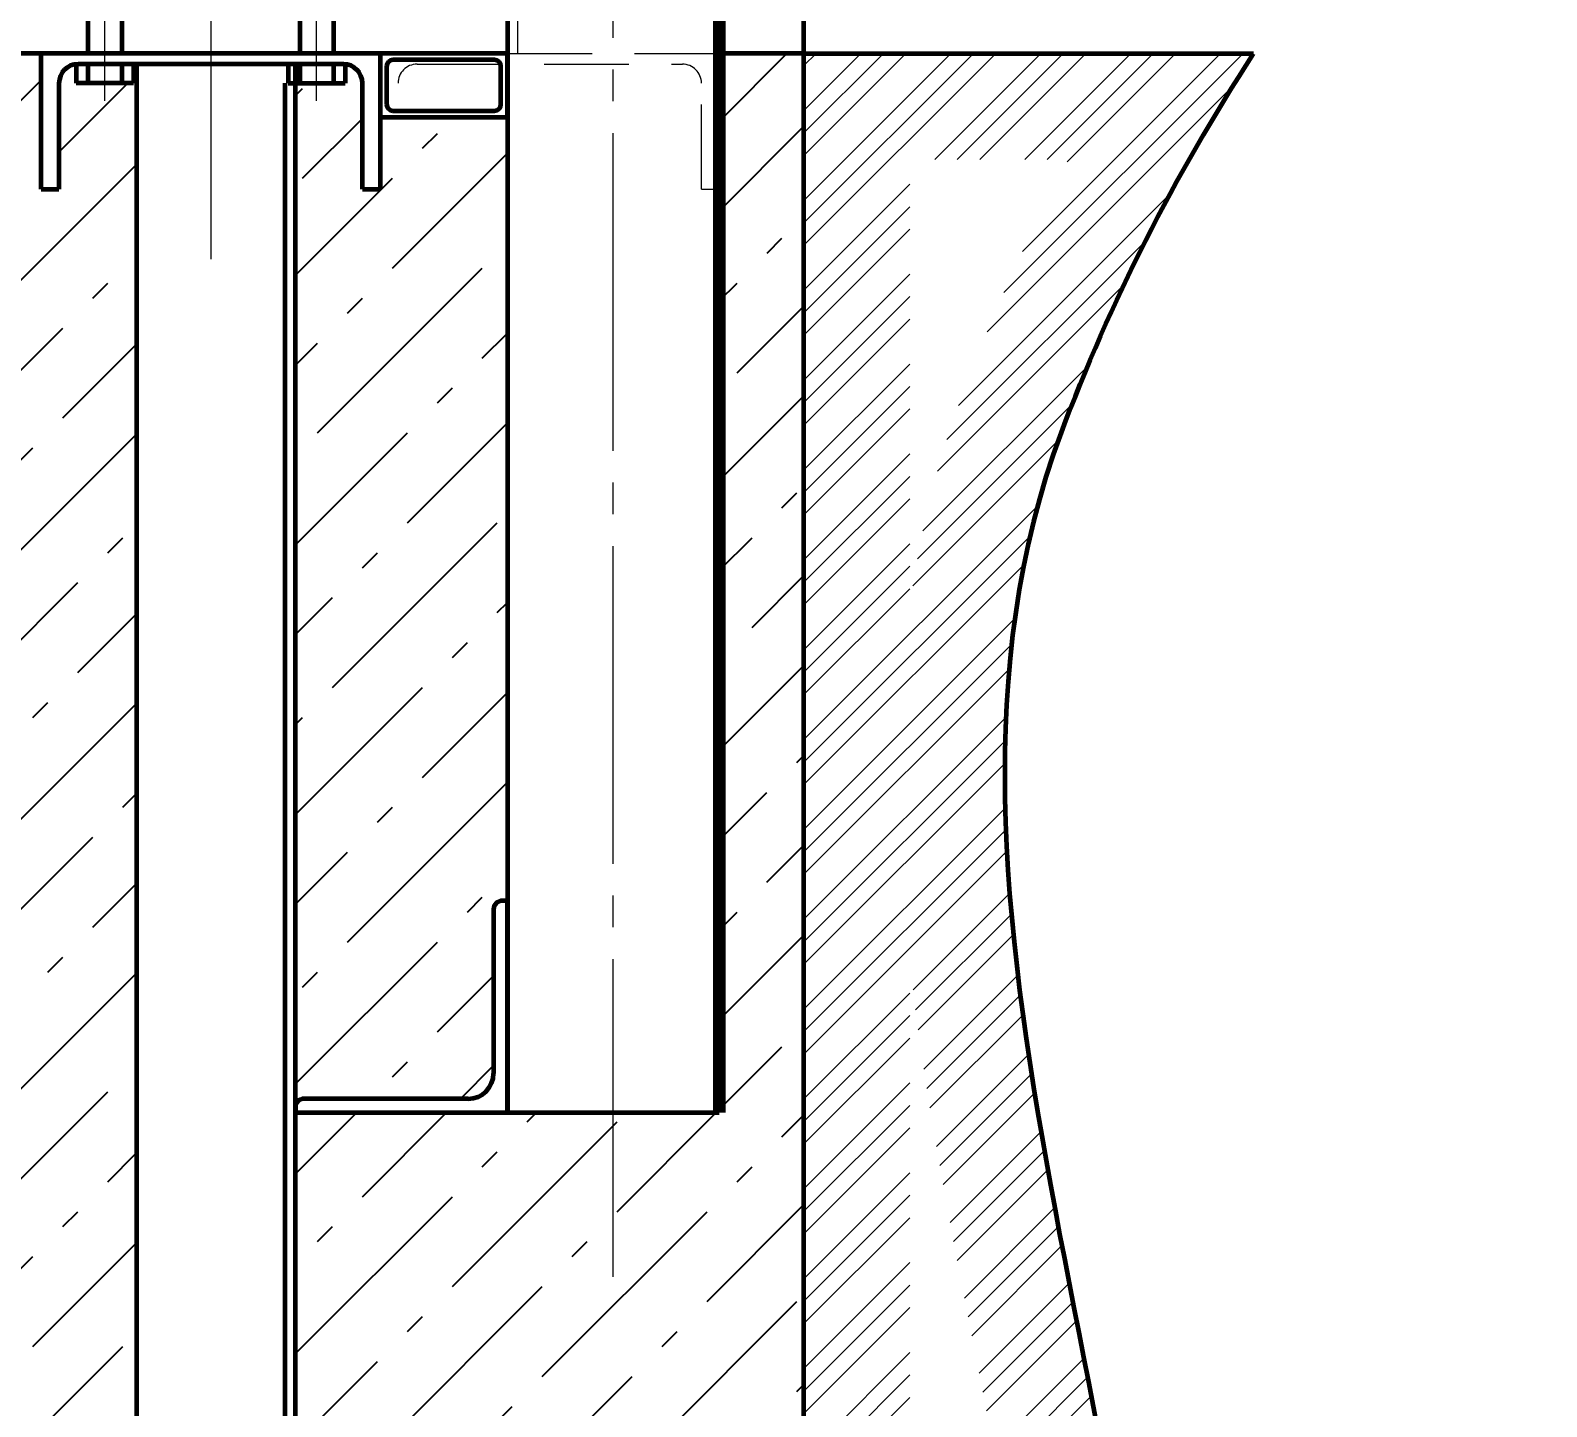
# Model space of a CAD drawing. Header units: millimetres. Extents: x 0 to 594, y 0 to 420.
# Drawn here: x 522.4 to 594, y 210 to 275 of the extents above; entities that cross this region are included whole.
import ezdxf

# ---------------------------------------------------------------- set-up
doc = ezdxf.new("R2010")
doc.units = ezdxf.units.MM
for name, pattern in [('K5LT32768', [0]), ('K5LT_AXLED', [19.5, 15, -1.5, 1.5, -1.5]), ('K5LT_BASIC', [0]), ('K5LT_DASHED', [6, 4, -2]), ('K5LT_THIN', [0])]:
    doc.linetypes.add(name, pattern=pattern)
doc.layers.add('LAYER', color=7, linetype='Continuous')
doc.layers.add('Системный слой', color=7, linetype='Continuous')
doc.styles.add('KDIMTEXTSTYLE', font='GOST_AU.SHX', dxfattribs={"width": 0.96, "oblique": 15, "height": 5})
doc.dimstyles.new('KDIMSTYLE (0.10)', dxfattribs={"dimtxt": 5, "dimasz": 1, "dimexe": 2, "dimexo": 0, "dimgap": 1, "dimtad": 1, "dimlfac": 10, "dimtxsty": 'KDIMTEXTSTYLE', "dimsah": 1, "dimcen": 0, "dimdle": 1, "dimadec": 0, "dimazin": 0, "dimtfac": 0.667, "dimtmove": 0, "dimatfit": 3, "dimfxl": 1, "dimtvp": 1, "dimtolj": 1, "dimtzin": 0, "dimarcsym": 0})

# ---------------------------------------------------------------- blocks, each defined once
blk = doc.blocks.new('U4')
at = {"layer": 'Системный слой', "color": 5, "linetype": 'K5LT_BASIC', "lineweight": 60, "true_color": 0x0000ff}
for p, q in [((544.95, 273.886), (538.95, 273.886)), ((538.95, 273.886), (538.95, 270.886)), ((544.95, 270.886), (544.95, 273.886)), ((538.95, 270.886), (544.95, 270.886))]:
    blk.add_line(p, q, dxfattribs=at)
blk = doc.blocks.new('KDIMARROW_02')
at = {"layer": 'LAYER'}
blk.add_hatch(color=0, dxfattribs=at).paths.add_polyline_path([(4.5, 0), (5, 0.658), (0, 0), (5, -0.658)])
at = {"layer": 'LAYER', "color": 0, "linetype": 'K5LT_THIN', "lineweight": 18}
for p, q in [((5, 0.658), (0, 0)), ((0, 0), (5, -0.658)), ((0, 0), (7, 0)), ((4.5, 0), (5, 0.658)), ((5, -0.658), (4.5, 0))]:
    blk.add_line(p, q, dxfattribs=at)
at = {"layer": 'Системный слой', "color": 0, "linetype": 'K5LT_THIN', "lineweight": 18}
blk.add_line((0, 0), (-1, 0), dxfattribs=at)
blk = doc.blocks.new('U19')
at = {"layer": 'Системный слой', "color": 7, "linetype": 'K5LT32768', "lineweight": 18}
for p, q in [((558.95, 264.833), (568.003, 273.886)), ((558.95, 269.076), (563.76, 273.886)), ((558.95, 273.319), (559.518, 273.886)), ((558.95, 265.894), (566.942, 273.886)), ((558.95, 270.137), (562.7, 273.886)), ((558.95, 266.955), (565.882, 273.886)), ((558.95, 271.197), (561.639, 273.886)), ((565.124, 268.886), (570.124, 273.886)), ((566.185, 268.886), (571.185, 273.886)), ((567.246, 268.886), (572.246, 273.886)), ((568.389, 262.604), (579.67, 273.886)), ((569.269, 264.546), (578.61, 273.886)), ((569.367, 268.886), (574.367, 273.886)), ((570.428, 268.886), (575.428, 273.886)), ((571.371, 268.769), (576.488, 273.886)), ((567.598, 260.753), (579.196, 272.351)), ((558.95, 262.712), (563.95, 267.712)), ((566.241, 257.274), (576.244, 267.278)), ((558.95, 261.651), (563.95, 266.651)), ((558.95, 260.591), (563.95, 265.591)), ((565.698, 255.671), (575.075, 265.048)), ((558.95, 258.469), (563.95, 263.469)), ((565.249, 254.162), (574.051, 262.964)), ((558.95, 257.409), (563.95, 262.409)), ((558.95, 256.348), (563.95, 261.348)), ((558.95, 254.227), (563.95, 259.227)), ((564.563, 251.355), (572.338, 259.129)), ((558.95, 253.166), (563.95, 258.166)), ((558.95, 252.105), (563.95, 257.105)), ((564.303, 250.034), (571.614, 257.344)), ((564.088, 248.758), (570.964, 255.634)), ((558.95, 249.984), (563.95, 254.984)), ((558.95, 248.923), (563.95, 253.923)), ((558.95, 247.863), (563.95, 252.863)), ((558.95, 241.499), (569.988, 252.537)), ((558.95, 240.438), (569.633, 251.121)), ((558.95, 245.741), (563.95, 250.741)), ((558.95, 239.377), (569.343, 249.77)), ((558.95, 244.681), (563.95, 249.681)), ((558.95, 243.62), (563.95, 248.62)), ((558.95, 237.256), (568.916, 247.222)), ((558.95, 236.195), (568.764, 246.009)), ((558.95, 235.135), (568.646, 244.831)), ((558.95, 233.013), (568.496, 242.559)), ((558.95, 231.953), (568.457, 241.46)), ((558.95, 230.892), (568.439, 240.381)), ((558.95, 228.771), (568.458, 238.279)), ((558.95, 227.71), (568.491, 237.251)), ((558.95, 226.649), (568.538, 236.238)), ((564.102, 229.68), (568.669, 234.247)), ((564.219, 228.736), (568.751, 233.269)), ((564.343, 227.8), (568.843, 232.3)), ((564.608, 225.943), (569.053, 230.388)), ((558.95, 224.528), (563.95, 229.528)), ((564.749, 225.023), (569.169, 229.444)), ((558.95, 223.467), (563.95, 228.467)), ((564.894, 224.108), (569.293, 228.507)), ((558.95, 222.407), (563.95, 227.407)), ((565.197, 222.289), (569.558, 226.651)), ((565.353, 221.385), (569.699, 225.731)), ((558.95, 220.285), (563.95, 225.285)), ((565.513, 220.485), (569.844, 224.816)), ((558.95, 219.225), (563.95, 224.225)), ((558.95, 218.164), (563.95, 223.164)), ((565.841, 218.692), (570.148, 222.998)), ((566.009, 217.798), (570.305, 222.095)), ((566.178, 216.907), (570.466, 221.195)), ((558.95, 216.043), (563.95, 221.043)), ((558.95, 214.982), (563.95, 219.982)), ((566.521, 215.128), (570.795, 219.402)), ((558.95, 213.922), (563.95, 218.922)), ((566.693, 214.24), (570.963, 218.51)), ((566.867, 213.353), (571.132, 217.619)), ((558.95, 211.8), (563.95, 216.8)), ((558.95, 210.74), (563.95, 215.74)), ((567.214, 211.578), (571.476, 215.84)), ((567.387, 210.691), (571.648, 214.953)), ((558.95, 209.679), (563.95, 214.679)), ((567.559, 209.803), (571.822, 214.065)), ((558.95, 207.558), (563.95, 212.558)), ((567.901, 208.023), (572.169, 212.291)), ((558.95, 206.497), (563.95, 211.497)), ((568.07, 207.131), (572.342, 211.403)), ((558.95, 205.436), (563.95, 210.436)), ((568.237, 206.237), (572.514, 210.515))]:
    blk.add_line(p, q, dxfattribs=at)
blk = doc.blocks.new('U65')
at = {"layer": 'Системный слой', "color": 5, "linetype": 'K5LT_BASIC', "lineweight": 60, "true_color": 0x0000ff}
for p, q in [((534.95, 273.386), (527.45, 273.386)), ((527.45, 273.386), (527.45, 130.586)), ((534.95, 123.786), (534.95, 273.386)), ((534.45, 272.486), (534.45, 123.386))]:
    blk.add_line(p, q, dxfattribs=at)
blk = doc.blocks.new('U78')
at = {"layer": 'Системный слой', "color": 5, "linetype": 'K5LT_BASIC', "lineweight": 60, "true_color": 0x0000ff}
for p, q in [((544.3, 233.486), (544.3, 225.736)), ((544.95, 233.886), (544.7, 233.886)), ((544.95, 223.886), (544.95, 233.886)), ((534.95, 224.136), (534.95, 223.886)), ((543.1, 224.536), (535.35, 224.536)), ((534.95, 223.886), (544.95, 223.886))]:
    blk.add_line(p, q, dxfattribs=at)
for centre, radius, start, end in [((544.7, 233.486), 0.4, 90, 180), ((543.1, 225.736), 1.2, 270, 0), ((535.35, 224.136), 0.4, 90, 180)]:
    blk.add_arc(centre, radius, start, end, dxfattribs=at)

msp = doc.modelspace()

# ---------------------------------------------------------------- hatches: boundary and pattern name
at = {"layer": 'Системный слой'}
h = msp.add_hatch(dxfattribs=at)
h.set_pattern_fill('Бетон', angle=45, style=0, pattern_type=0)
h.set_pattern_definition([(45, (0, 0), (-4.24264, 4.24264), [11, -5]), (45, (9.1924, 9.1924), (-4.24264, 4.24264), [1, -15]), (45, (3.5355, 7.778), (-4.24264, 4.24264), [11, -5]), (45, (12.728, 16.9706), (-4.24264, 4.24264), [1, -15])])
h.paths.add_polyline_path([(510.0715, 273.8862), (510.0715, 123.3862), (524.4496, 123.3862), (524.4496, 130.5862), (527.4496, 130.5862), (527.4496, 273.3862), (527.3002, 273.3862), (527.3002, 272.4862), (524.6002, 272.4862), (524.6002, 273.3816), (524.2409, 273.266), (523.9607, 273.0133), (523.8087, 272.6679), (523.7902, 272.4862), (523.7902, 267.4862), (522.9502, 267.4862), (522.9502, 273.8862)])
h.paths.add_polyline_path([(544.9496, 233.8862), (544.9496, 270.8862), (538.9502, 270.8862), (538.9502, 267.4862), (538.1102, 267.4862), (538.1102, 272.4862), (538.031, 272.8551), (537.8076, 273.1592), (537.4792, 273.345), (537.3002, 273.3816), (537.3002, 272.4862), (534.9496, 272.4862), (534.9496, 224.1362), (535.0276, 224.3735), (535.2312, 224.5182), (535.3496, 224.5362), (543.0996, 224.5362), (543.5287, 224.6155), (543.901, 224.843), (544.1674, 225.1886), (544.2926, 225.6066), (544.2996, 225.7362), (544.2996, 233.4862), (544.3776, 233.7235), (544.5812, 233.8682), (544.6996, 233.8862)])
h.paths.add_polyline_path([(554.9496, 273.8862), (554.9496, 223.8862), (544.9496, 223.8862), (534.9496, 223.8862), (534.9496, 201.3862), (535.1496, 201.3862), (535.3506, 201.3088), (535.448, 201.1167), (535.4496, 201.0862), (535.4496, 195.2862), (535.5287, 194.9172), (535.7521, 194.6131), (536.0806, 194.4273), (536.3496, 194.3862), (542.1496, 194.3862), (542.3506, 194.3088), (542.448, 194.1167), (542.4496, 194.0862), (542.4496, 193.8862), (534.9496, 193.8862), (534.9496, 130.5862), (534.9496, 130.4862), (534.9496, 123.7862), (534.9496, 123.3862), (558.9502, 123.3862), (558.9502, 273.8862)])

# ---------------------------------------------------------------- linework, layer by layer
at = {"layer": 'Системный слой', "color": 30, "linetype": 'K5LT_AXLED', "lineweight": 18, "true_color": 0xff8000}
for p, q in [((549.9496, 216.1348), (549.9496, 395.9991)), ((525.9502, 271.6471), (525.9502, 283.151)), ((535.9502, 271.6471), (535.9502, 283.151)), ((530.9502, 279.1764), (530.9502, 263.4766))]:
    msp.add_line(p, q, dxfattribs=at)
at = {"layer": 'Системный слой', "color": 5, "linetype": 'K5LT_BASIC', "lineweight": 60, "true_color": 0x0000ff}
for p, q in [((544.9496, 309.7881), (544.9496, 223.8862)), ((525.1502, 282.3862), (525.1502, 273.8862)), ((526.7502, 282.3862), (526.7502, 273.8862)), ((535.1502, 282.3862), (535.1502, 273.8862)), ((536.7502, 282.3862), (536.7502, 273.8862)), ((558.9502, 273.8862), (558.9502, 280.2862)), ((522.9502, 273.8862), (492.1762, 273.8862)), ((538.9502, 273.8862), (522.9502, 273.8862)), ((522.9502, 267.4862), (522.9502, 273.8862)), ((524.6002, 273.3862), (524.6002, 272.4862)), ((537.2102, 273.3862), (524.6902, 273.3862)), ((525.1502, 273.3862), (525.1502, 272.4862)), ((526.7502, 273.3862), (526.7502, 272.4862)), ((527.3002, 273.3862), (527.3002, 272.4862)), ((534.6002, 273.3862), (534.6002, 272.4862)), ((535.1502, 273.3862), (535.1502, 272.4862)), ((536.7502, 273.3862), (536.7502, 272.4862)), ((537.3002, 273.3862), (537.3002, 272.4862)), ((538.9502, 273.8862), (538.9502, 267.4862)), ((544.9496, 273.8862), (538.9502, 273.8862)), ((544.3496, 273.5862), (539.5502, 273.5862)), ((558.9502, 273.8862), (554.9496, 273.8862)), ((554.9502, 267.4862), (554.9502, 273.8862)), ((558.9502, 273.8862), (580.1715, 273.8862)), ((558.9502, 123.3862), (558.9502, 273.8862)), ((539.2502, 273.2862), (539.2502, 271.4862)), ((544.6496, 271.4862), (544.6496, 273.2862)), ((523.7902, 272.4862), (523.7902, 267.4862)), ((527.3002, 272.4862), (524.6002, 272.4862)), ((534.6002, 272.4862), (537.3002, 272.4862)), ((538.1102, 267.4862), (538.1102, 272.4862)), ((539.5502, 271.1862), (544.3496, 271.1862)), ((522.9502, 267.4862), (523.7902, 267.4862)), ((538.1102, 267.4862), (538.9502, 267.4862)), ((544.9496, 223.8862), (554.9496, 223.8862))]:
    msp.add_line(p, q, dxfattribs=at)
at = {"layer": 'Системный слой', "color": 7, "linetype": 'K5LT_DASHED', "lineweight": 18}
for p, q in [((545.4502, 273.8862), (545.4502, 280.2862)), ((540.6902, 273.3862), (553.2102, 273.3862)), ((544.9496, 273.8862), (554.9496, 273.8862)), ((554.1102, 267.4862), (554.1102, 272.4862)), ((554.1102, 267.4862), (554.9502, 267.4862))]:
    msp.add_line(p, q, dxfattribs=at)
at = {"layer": 'Системный слой', "color": 5, "linetype": 'K5LT_BASIC', "true_color": 0x0000ff, "const_width": 0.6}
msp.add_lwpolyline([(554.9496, 223.8862), (554.9496, 308.8581)], dxfattribs=at)
at = {"layer": 'Системный слой', "color": 5, "linetype": 'K5LT_BASIC', "lineweight": 60, "true_color": 0x0000ff}
for centre, radius, start, end in [((524.6902, 272.4862), 0.9, 90, 180), ((537.2102, 272.4862), 0.9, 0, 90), ((539.5502, 273.2862), 0.3, 90, 180), ((544.3496, 273.2862), 0.3, 0, 90), ((539.5502, 271.4862), 0.3, 180, 270), ((544.3496, 271.4862), 0.3, 270, 0)]:
    msp.add_arc(centre, radius, start, end, dxfattribs=at)
at = {"layer": 'Системный слой', "color": 7, "linetype": 'K5LT_DASHED', "lineweight": 18}
for centre, start, end in [((540.6902, 272.4862), 90, 180), ((553.2102, 272.4862), 0, 90)]:
    msp.add_arc(centre, 0.9, start, end, dxfattribs=at)
at = {"layer": 'Системный слой', "color": 5, "linetype": 'K5LT_BASIC', "lineweight": 60, "true_color": 0x0000ff}
msp.add_open_spline([(492.1762, 273.8862), (488.4491, 265.5317), (486.4206, 257.1611), (486.0906, 248.7742), (485.6636, 237.9196), (492.5561, 227.043), (493.3452, 216.1288), (494.6879, 197.5572), (481.2065, 178.5047), (483.223, 160.1323), (484.4804, 148.676), (489.8614, 137.427), (493.283, 126.1053), (496.9194, 114.0732), (496.426, 96.2791), (504.4233, 90.079), (512.9594, 83.4613), (532.131, 86.6523), (544.6732, 90.079), (555.6622, 93.0814), (571.4457, 98.3041), (575.6263, 106.9778), (579.679, 115.3862), (570.8602, 129.4852), (570.4823, 140.7754), (570.0071, 154.9729), (574.6844, 169.2218), (575.3983, 183.4833), (576.6046, 207.5807), (562.8247, 233.843), (571.0968, 255.9946), (573.3814, 262.1124), (576.4062, 268.0763), (580.1715, 273.8862)], degree=3, knots=[0, 0, 0, 0, 1, 1, 1, 2, 2, 2, 3, 3, 3, 4, 4, 4, 5, 5, 5, 6, 6, 6, 7, 7, 7, 8, 8, 8, 9, 9, 9, 10, 10, 10, 11, 11, 11, 11], dxfattribs=at)

# ---------------------------------------------------------------- block references
at = {"layer": 'Системный слой'}
for name in ['U19', 'U65', 'U4', 'U78']:
    msp.add_blockref(name, (0, 0), dxfattribs=at)

# ---------------------------------------------------------------- dimensions: what is measured, and where the dimension line sits
at = {"layer": 'Системный слой', "color": 7}
msp.add_linear_dim(base=(496.2148, 287.8862), p1=(522.9502, 273.8862), p2=(528.1496, 287.8862), angle=90, location=(496.2148, 302.507), dimstyle='KDIMSTYLE (0.10)', override={"dimexo": 0, "dimpost": '\\H5.0;\\W0.965;\\Q15;\\Q15;90...\\H5.0;\\W0.965;\\Q15;<>', "dimblk1": 'KDIMARROW_02', "dimblk2": 'KDIMARROW_02', "dimse1": 0, "dimse2": 0, "dimclrt": 7, "dimtolj": 1}, dxfattribs=at).render()

doc.saveas('drawing.dxf')
